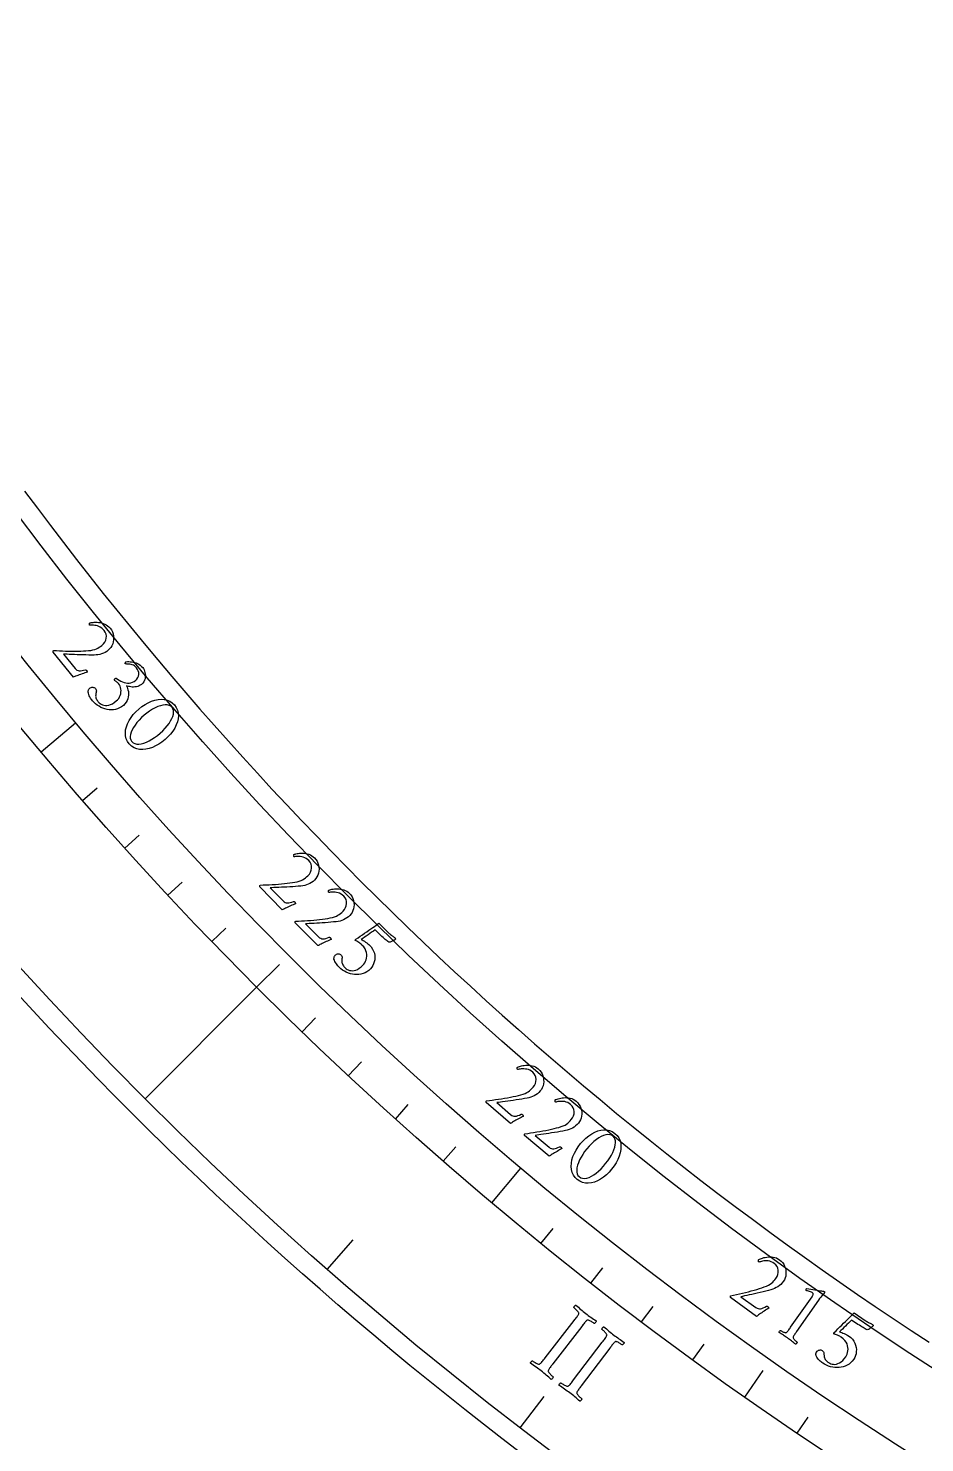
# Model space of a CAD drawing. Header units: millimetres. Extents: x -60 to 60, y -60 to 77.
# Drawn here: x -44.04 to -30.01, y -47.59 to -25.46 of the extents above; entities that cross this region are included whole.
import ezdxf

# ---------------------------------------------------------------- set-up
doc = ezdxf.new("R2010")
doc.units = ezdxf.units.MM
for name, color, linetype in [('CUT_INNER', 6, 'Continuous'), ('CUT_OUTER', 1, 'Continuous'), ('ENGRAVE', 7, 'Continuous'), ('ENGRAVE_FINE', 8, 'Continuous'), ('TEXT', 5, 'Continuous')]:
    doc.layers.add(name, color=color, linetype=linetype)

msp = doc.modelspace()

# ---------------------------------------------------------------- linework, layer by layer
at = {"layer": 'CUT_INNER'}
msp.add_lwpolyline([(-44.0961, -32.7039), (-43.8946, -32.9738), (-43.6914, -33.2426), (-43.4867, -33.51), (-43.2802, -33.7762), (-43.0722, -34.0411), (-42.8625, -34.3048), (-42.6512, -34.5671), (-42.4383, -34.8282), (-42.2238, -35.0879), (-42.0077, -35.3464), (-41.79, -35.6034), (-41.5708, -35.8592), (-41.35, -36.1136), (-41.1276, -36.3666), (-40.9037, -36.6183), (-40.6782, -36.8686), (-40.4512, -37.1175), (-40.2227, -37.365), (-39.9927, -37.6111), (-39.7612, -37.8558), (-39.5281, -38.099), (-39.2936, -38.3409), (-39.0576, -38.5812), (-38.8202, -38.8202), (-38.5812, -39.0576), (-38.3409, -39.2936), (-38.099, -39.5281), (-37.8558, -39.7612), (-37.6111, -39.9927), (-37.365, -40.2227), (-37.1175, -40.4512), (-36.8686, -40.6782), (-36.6183, -40.9037), (-36.3666, -41.1276), (-36.1136, -41.35), (-35.8592, -41.5708), (-35.6034, -41.79), (-35.3464, -42.0077), (-35.0879, -42.2238), (-34.8282, -42.4383), (-34.5671, -42.6512), (-34.3048, -42.8625), (-34.0411, -43.0722), (-33.7762, -43.2802), (-33.51, -43.4867), (-33.2426, -43.6914), (-32.9738, -43.8946), (-32.7039, -44.0961), (-32.4327, -44.2959), (-32.1603, -44.4941), (-31.8867, -44.6906), (-31.6119, -44.8854), (-31.3359, -45.0785), (-31.0587, -45.27), (-30.7803, -45.4597), (-30.5008, -45.6477), (-30.2201, -45.834), (-29.9383, -46.0185)], dxfattribs=at)
at = {"layer": 'CUT_OUTER'}
msp.add_lwpolyline([(-36.3307, -47.7502), (-36.623, -47.5264), (-36.9139, -47.3008), (-37.2034, -47.0734), (-37.4916, -46.8442), (-37.7783, -46.6133), (-38.0636, -46.3806), (-38.3475, -46.1462), (-38.6299, -45.91), (-38.9109, -45.6721), (-39.1904, -45.4325), (-39.4684, -45.1912), (-39.7449, -44.9482), (-40.02, -44.7035), (-40.2935, -44.4571), (-40.5656, -44.209), (-40.8361, -43.9593), (-41.105, -43.7079), (-41.3724, -43.4548), (-41.6383, -43.2002), (-41.9026, -42.9438), (-42.1653, -42.6859), (-42.4264, -42.4264), (-42.6859, -42.1653), (-42.9438, -41.9026), (-43.2002, -41.6383), (-43.4548, -41.3724), (-43.7079, -41.105), (-43.9593, -40.8361), (-44.209, -40.5656)], dxfattribs=at)
at = {"layer": 'ENGRAVE'}
for points in [[(-43.8374, -36.7839), (-43.2959, -36.3295)], [(-40.4646, -40.4646), (-40.1076, -40.1076)], [(-40.4646, -40.4646), (-42.21, -42.21)], [(-36.7839, -43.8374), (-36.3295, -43.2959)], [(-32.8233, -46.8765), (-32.5337, -46.4629)]]:
    msp.add_lwpolyline(points, dxfattribs=at)
for radius in [59.694, 57.2256, 57.2256, 56.5187, 55.206]:
    msp.add_circle((0, 0), radius, dxfattribs=at)
at = {"layer": 'ENGRAVE_FINE'}
for points in [[(-43.1887, -37.5434), (-42.9601, -37.3446)], [(-42.5269, -38.2914), (-42.3018, -38.0887)], [(-41.8522, -39.0278), (-41.6306, -38.8212)], [(-41.1647, -39.7522), (-40.9467, -39.5418)], [(-39.7522, -41.1647), (-39.5418, -40.9467)], [(-39.0278, -41.8522), (-38.8212, -41.6306)], [(-38.2914, -42.5269), (-38.0887, -42.3018)], [(-37.5434, -43.1887), (-37.3446, -42.9601)], [(-36.0132, -44.4726), (-35.8226, -44.2372)], [(-39.359, -44.8803), (-38.9521, -44.4164)], [(-35.2316, -45.0944), (-35.0451, -44.8557)], [(-34.4392, -45.7024), (-34.2569, -45.4605)], [(-33.6364, -46.2965), (-33.4583, -46.0514)], [(-36.3394, -47.3584), (-35.9637, -46.8689)], [(-32.0001, -47.4422), (-31.8307, -47.191)]]:
    msp.add_lwpolyline(points, dxfattribs=at)
at = {"layer": 'TEXT'}
for points in [[(-43.1135, -35.536), (-43.1324, -35.5419), (-43.1524, -35.5484), (-43.1734, -35.5556), (-43.1955, -35.5633), (-43.2177, -35.5712), (-43.239, -35.5789), (-43.2595, -35.5863), (-43.279, -35.5935), (-43.2966, -35.6), (-43.311, -35.6054), (-43.3223, -35.6096), (-43.3304, -35.6126), (-43.648, -35.2227), (-43.6481, -35.2198), (-43.6479, -35.2166), (-43.6474, -35.2131), (-43.6466, -35.2091), (-43.6455, -35.2053), (-43.6443, -35.2022), (-43.6428, -35.1998), (-43.6412, -35.1981), (-43.5951, -35.2003), (-43.5483, -35.2024), (-43.5006, -35.2042), (-43.4522, -35.2058), (-43.4037, -35.207), (-43.3558, -35.2077), (-43.3085, -35.208), (-43.2618, -35.2077), (-43.2167, -35.2068), (-43.174, -35.2053), (-43.1338, -35.2031), (-43.096, -35.2002), (-43.0588, -35.1959), (-43.0257, -35.1897), (-42.9967, -35.1818), (-42.9718, -35.172), (-42.9492, -35.1606), (-42.9271, -35.1476), (-42.9057, -35.1331), (-42.8848, -35.117), (-42.8591, -35.0923), (-42.8392, -35.0652), (-42.8251, -35.0356), (-42.8169, -35.0035), (-42.8149, -34.9711), (-42.8198, -34.9403), (-42.8314, -34.9112), (-42.8497, -34.8837), (-42.8684, -34.8632), (-42.8884, -34.8461), (-42.9096, -34.8324), (-42.9321, -34.8222), (-42.9549, -34.8145), (-42.9768, -34.8088), (-42.9979, -34.805), (-43.0181, -34.8031), (-43.0365, -34.8024), (-43.0521, -34.8022), (-43.0649, -34.8026), (-43.0748, -34.8036), (-43.0771, -34.7997), (-43.0786, -34.7951), (-43.0792, -34.7896), (-43.0789, -34.7832), (-43.078, -34.7772), (-43.0769, -34.7724), (-43.0755, -34.769), (-43.0739, -34.767), (-43.0658, -34.7645), (-43.0548, -34.7621), (-43.0407, -34.7598), (-43.0236, -34.7575), (-43.0042, -34.7558), (-42.9834, -34.7554), (-42.961, -34.7562), (-42.9372, -34.7583), (-42.9127, -34.762), (-42.8883, -34.7675), (-42.8641, -34.7749), (-42.84, -34.7842), (-42.8167, -34.7959), (-42.7949, -34.8105), (-42.7747, -34.8282), (-42.7559, -34.8488), (-42.7363, -34.8762), (-42.7211, -34.9052), (-42.7102, -34.9357), (-42.7037, -34.9677), (-42.7012, -35.0002), (-42.7024, -35.032), (-42.7074, -35.0632), (-42.7162, -35.0937), (-42.7286, -35.1225), (-42.7443, -35.1487), (-42.7633, -35.1724), (-42.7856, -35.1935), (-42.8102, -35.2118), (-42.8357, -35.2275), (-42.8623, -35.2405), (-42.89, -35.2507), (-42.9185, -35.2585), (-42.9475, -35.2641), (-42.9771, -35.2675), (-43.0073, -35.2688), (-43.0481, -35.2689), (-43.0906, -35.2685), (-43.1347, -35.2677), (-43.1805, -35.2664), (-43.2265, -35.2648), (-43.271, -35.2632), (-43.3143, -35.2614), (-43.3561, -35.2596), (-43.3952, -35.2578), (-43.4301, -35.2562), (-43.461, -35.2548), (-43.4877, -35.2537), (-43.3057, -35.477), (-43.2913, -35.4918), (-43.2756, -35.503), (-43.2584, -35.5104), (-43.2398, -35.5142), (-43.2192, -35.5148), (-43.1962, -35.5127), (-43.1707, -35.508), (-43.1427, -35.5006), (-43.1383, -35.4997), (-43.134, -35.5006), (-43.1297, -35.5032), (-43.1254, -35.5075), (-43.1239, -35.5096), (-43.1223, -35.5126), (-43.1204, -35.5163), (-43.1183, -35.5208), (-43.1164, -35.5255), (-43.1149, -35.5296), (-43.114, -35.5331), (-43.1135, -35.536)], [(-42.2457, -35.4656), (-42.2347, -35.4808), (-42.2251, -35.4984), (-42.217, -35.5185), (-42.2103, -35.541), (-42.2059, -35.5649), (-42.2043, -35.5893), (-42.2056, -35.614), (-42.2098, -35.6392), (-42.2176, -35.6638), (-42.2296, -35.6869), (-42.2459, -35.7084), (-42.2664, -35.7283), (-42.2845, -35.7417), (-42.3037, -35.7524), (-42.3241, -35.7603), (-42.3456, -35.7654), (-42.3675, -35.7682), (-42.3891, -35.7694), (-42.4105, -35.7689), (-42.4316, -35.7667), (-42.4517, -35.7635), (-42.4702, -35.76), (-42.487, -35.7561), (-42.5021, -35.752), (-42.4919, -35.7708), (-42.4833, -35.792), (-42.4764, -35.8156), (-42.4711, -35.8415), (-42.4683, -35.8688), (-42.4685, -35.8965), (-42.472, -35.9246), (-42.4786, -35.9531), (-42.4892, -35.9811), (-42.5045, -36.0077), (-42.5245, -36.0328), (-42.5492, -36.0565), (-42.5781, -36.0783), (-42.6082, -36.096), (-42.6395, -36.1095), (-42.672, -36.1188), (-42.7052, -36.1243), (-42.7384, -36.1263), (-42.7716, -36.1249), (-42.8047, -36.1201), (-42.8374, -36.1121), (-42.8692, -36.1013), (-42.9001, -36.0877), (-42.9301, -36.0712), (-42.9587, -36.0522), (-42.9854, -36.0312), (-43.0102, -36.008), (-43.0331, -35.9828), (-43.0424, -35.971), (-43.052, -35.9571), (-43.0619, -35.9412), (-43.0722, -35.9233), (-43.0818, -35.9045), (-43.0899, -35.8856), (-43.0964, -35.8667), (-43.1013, -35.8479), (-43.1012, -35.8434), (-43.1004, -35.8374), (-43.0989, -35.8299), (-43.0968, -35.8209), (-43.0938, -35.8117), (-43.0897, -35.8034), (-43.0845, -35.7962), (-43.0782, -35.79), (-43.0661, -35.7814), (-43.0536, -35.7756), (-43.0408, -35.7725), (-43.0276, -35.7721), (-43.015, -35.7741), (-43.0038, -35.7781), (-42.9941, -35.7842), (-42.9858, -35.7923), (-42.9779, -35.804), (-42.9732, -35.8164), (-42.9717, -35.8293), (-42.9734, -35.8429), (-42.9765, -35.8567), (-42.979, -35.8701), (-42.981, -35.8831), (-42.9823, -35.8958), (-42.9827, -35.9103), (-42.9812, -35.9246), (-42.9778, -35.9387), (-42.9726, -35.9525), (-42.966, -35.9659), (-42.9588, -35.9785), (-42.9508, -35.9904), (-42.9421, -36.0016), (-42.9286, -36.0156), (-42.913, -36.0279), (-42.8953, -36.0386), (-42.8755, -36.0476), (-42.8537, -36.054), (-42.8303, -36.0569), (-42.8053, -36.0564), (-42.7785, -36.0524), (-42.7504, -36.044), (-42.7213, -36.0303), (-42.6912, -36.0115), (-42.66, -35.9874), (-42.6391, -35.9676), (-42.6217, -35.9463), (-42.6078, -35.9237), (-42.5974, -35.8997), (-42.5902, -35.875), (-42.586, -35.8503), (-42.5848, -35.8256), (-42.5867, -35.8009), (-42.5915, -35.7771), (-42.5992, -35.7549), (-42.61, -35.7343), (-42.6236, -35.7154), (-42.6316, -35.7066), (-42.6403, -35.6984), (-42.6498, -35.6906), (-42.6601, -35.6834), (-42.6701, -35.6768), (-42.6788, -35.6709), (-42.6861, -35.6657), (-42.6922, -35.6612), (-42.6899, -35.6542), (-42.6865, -35.6478), (-42.6819, -35.6418), (-42.6763, -35.6363), (-42.6724, -35.6334), (-42.669, -35.6312), (-42.6658, -35.6298), (-42.663, -35.6291), (-42.6391, -35.6461), (-42.6143, -35.6614), (-42.5887, -35.6751), (-42.5623, -35.6871), (-42.5356, -35.6967), (-42.509, -35.7032), (-42.4825, -35.7064), (-42.4561, -35.7066), (-42.4301, -35.7028), (-42.4047, -35.6943), (-42.38, -35.6812), (-42.3559, -35.6635), (-42.3363, -35.6438), (-42.3218, -35.6219), (-42.3123, -35.5977), (-42.3078, -35.5712), (-42.3085, -35.5442), (-42.3146, -35.5182), (-42.3262, -35.4931), (-42.3433, -35.469), (-42.3584, -35.453), (-42.3747, -35.4399), (-42.392, -35.4296), (-42.4105, -35.4221), (-42.4291, -35.4168), (-42.4467, -35.4129), (-42.4633, -35.4104), (-42.4789, -35.4094), (-42.4928, -35.4091), (-42.504, -35.4086), (-42.5126, -35.4079), (-42.5185, -35.4071), (-42.5199, -35.4044), (-42.5203, -35.4009), (-42.5196, -35.3966), (-42.518, -35.3914), (-42.5157, -35.3861), (-42.5129, -35.3814), (-42.5096, -35.3772), (-42.5059, -35.3736), (-42.4853, -35.3719), (-42.464, -35.3715), (-42.442, -35.3725), (-42.4191, -35.3748), (-42.3959, -35.3788), (-42.3728, -35.3846), (-42.3499, -35.3924), (-42.327, -35.4019), (-42.3049, -35.4138), (-42.2839, -35.4284), (-42.2642, -35.4456), (-42.2457, -35.4656)], [(-41.7507, -36.0492), (-41.722, -36.0886), (-41.7018, -36.1301), (-41.6902, -36.1738), (-41.6872, -36.2199), (-41.6917, -36.2672), (-41.703, -36.3148), (-41.721, -36.3627), (-41.7457, -36.4109), (-41.7761, -36.4584), (-41.8114, -36.5041), (-41.8515, -36.5481), (-41.8965, -36.5904), (-41.9445, -36.6292), (-41.9936, -36.6629), (-42.0439, -36.6915), (-42.0954, -36.7149), (-42.1469, -36.7325), (-42.1972, -36.7434), (-42.2464, -36.7478), (-42.2945, -36.7456), (-42.3402, -36.7359), (-42.3822, -36.7181), (-42.4207, -36.6921), (-42.4556, -36.6579), (-42.4836, -36.6194), (-42.5032, -36.5781), (-42.5145, -36.5341), (-42.5174, -36.4874), (-42.5129, -36.4392), (-42.5016, -36.3909), (-42.4837, -36.3424), (-42.4591, -36.2938), (-42.4286, -36.246), (-42.3932, -36.2002), (-42.3527, -36.1564), (-42.3074, -36.1146), (-42.2589, -36.0763), (-42.2095, -36.0431), (-42.1589, -36.0151), (-42.1073, -35.9921), (-42.0557, -35.975), (-42.0055, -35.9644), (-41.9565, -35.9605), (-41.9088, -35.9632), (-41.8636, -35.973), (-41.8222, -35.9906), (-41.7846, -36.016), (-41.7507, -36.0492)], [(-41.7863, -36.0896), (-41.8078, -36.07), (-41.8333, -36.0564), (-41.8626, -36.049), (-41.8958, -36.0476), (-41.9319, -36.0518), (-41.97, -36.0609), (-42.0101, -36.075), (-42.0522, -36.0939), (-42.0953, -36.1173), (-42.1384, -36.1447), (-42.1816, -36.1759), (-42.2248, -36.211), (-42.2657, -36.248), (-42.3029, -36.2858), (-42.3364, -36.3242), (-42.3662, -36.3635), (-42.3917, -36.4024), (-42.4121, -36.4398), (-42.4276, -36.4758), (-42.4381, -36.5104), (-42.443, -36.5425), (-42.4414, -36.5712), (-42.4335, -36.5966), (-42.4192, -36.6186), (-42.396, -36.6399), (-42.3691, -36.6544), (-42.3386, -36.662), (-42.3045, -36.6628), (-42.2677, -36.6576), (-42.229, -36.6471), (-42.1884, -36.6315), (-42.1459, -36.6106), (-42.1027, -36.5855), (-42.0597, -36.557), (-42.0169, -36.5251), (-41.9743, -36.4899), (-41.9333, -36.4523), (-41.8963, -36.4145), (-41.8634, -36.3765), (-41.8345, -36.3381), (-41.81, -36.3004), (-41.7905, -36.264), (-41.7759, -36.229), (-41.7663, -36.1954), (-41.7621, -36.1641), (-41.764, -36.136), (-41.7721, -36.1112), (-41.7863, -36.0896)], [(-39.8522, -39.1584), (-39.8706, -39.1659), (-39.8899, -39.1741), (-39.9103, -39.1831), (-39.9316, -39.1927), (-39.953, -39.2025), (-39.9736, -39.2121), (-39.9933, -39.2212), (-40.0122, -39.2301), (-40.0291, -39.2381), (-40.043, -39.2447), (-40.0538, -39.2499), (-40.0617, -39.2536), (-40.412, -38.8928), (-40.4124, -38.89), (-40.4124, -38.8868), (-40.4123, -38.8832), (-40.4118, -38.8792), (-40.4111, -38.8753), (-40.4101, -38.8721), (-40.4089, -38.8696), (-40.4074, -38.8677), (-40.3613, -38.866), (-40.3145, -38.8639), (-40.2669, -38.8615), (-40.2185, -38.8589), (-40.17, -38.8559), (-40.1222, -38.8525), (-40.0751, -38.8486), (-40.0286, -38.8442), (-39.9838, -38.8394), (-39.9414, -38.8342), (-39.9015, -38.8285), (-39.8641, -38.8223), (-39.8274, -38.8148), (-39.795, -38.8057), (-39.7668, -38.7953), (-39.7428, -38.7834), (-39.7213, -38.7701), (-39.7005, -38.7552), (-39.6804, -38.7389), (-39.6609, -38.721), (-39.6375, -38.6942), (-39.62, -38.6654), (-39.6086, -38.6347), (-39.6032, -38.6021), (-39.6041, -38.5696), (-39.6116, -38.5394), (-39.6257, -38.5113), (-39.6464, -38.4855), (-39.6668, -38.4668), (-39.6881, -38.4515), (-39.7105, -38.4397), (-39.7338, -38.4314), (-39.7571, -38.4258), (-39.7795, -38.422), (-39.8008, -38.42), (-39.8211, -38.4199), (-39.8395, -38.4208), (-39.8551, -38.422), (-39.8677, -38.4235), (-39.8776, -38.4254), (-39.8802, -38.4217), (-39.8821, -38.4172), (-39.8831, -38.4118), (-39.8834, -38.4055), (-39.883, -38.3993), (-39.8823, -38.3945), (-39.8813, -38.391), (-39.8799, -38.3888), (-39.872, -38.3857), (-39.8612, -38.3823), (-39.8474, -38.3787), (-39.8305, -38.3749), (-39.8114, -38.3716), (-39.7907, -38.3694), (-39.7683, -38.3683), (-39.7444, -38.3683), (-39.7197, -38.3698), (-39.6949, -38.3732), (-39.6701, -38.3784), (-39.6453, -38.3856), (-39.6211, -38.3952), (-39.5982, -38.4079), (-39.5764, -38.4237), (-39.5559, -38.4426), (-39.5341, -38.4682), (-39.5164, -38.4957), (-39.5029, -38.5252), (-39.4935, -38.5565), (-39.4882, -38.5887), (-39.4867, -38.6205), (-39.489, -38.652), (-39.4951, -38.6831), (-39.5049, -38.7129), (-39.5182, -38.7404), (-39.5351, -38.7656), (-39.5555, -38.7885), (-39.5783, -38.809), (-39.6024, -38.8268), (-39.6278, -38.8421), (-39.6545, -38.8547), (-39.6822, -38.8649), (-39.7106, -38.873), (-39.7398, -38.879), (-39.7698, -38.8829), (-39.8104, -38.8866), (-39.8527, -38.8899), (-39.8968, -38.8929), (-39.9425, -38.8956), (-39.9884, -38.8981), (-40.033, -38.9003), (-40.0762, -38.9023), (-40.118, -38.9041), (-40.1571, -38.9057), (-40.1921, -38.9072), (-40.2229, -38.9085), (-40.2497, -38.9097), (-40.0489, -39.1164), (-40.0333, -39.1299), (-40.0166, -39.1396), (-39.9988, -39.1455), (-39.98, -39.1476), (-39.9595, -39.1464), (-39.9367, -39.1424), (-39.9117, -39.1354), (-39.8844, -39.1256), (-39.8802, -39.1244), (-39.8758, -39.1249), (-39.8713, -39.1271), (-39.8667, -39.131), (-39.865, -39.133), (-39.863, -39.1358), (-39.8608, -39.1393), (-39.8584, -39.1437), (-39.8561, -39.1482), (-39.8543, -39.1521), (-39.853, -39.1555), (-39.8522, -39.1584)], [(-39.2956, -39.7169), (-39.3139, -39.7247), (-39.3331, -39.7332), (-39.3533, -39.7424), (-39.3745, -39.7524), (-39.3958, -39.7625), (-39.4162, -39.7723), (-39.4358, -39.7818), (-39.4545, -39.7909), (-39.4713, -39.7991), (-39.4851, -39.8059), (-39.4959, -39.8112), (-39.5037, -39.8151), (-39.8591, -39.4593), (-39.8595, -39.4565), (-39.8596, -39.4532), (-39.8595, -39.4496), (-39.8591, -39.4456), (-39.8584, -39.4418), (-39.8575, -39.4386), (-39.8563, -39.436), (-39.8548, -39.4341), (-39.8088, -39.4317), (-39.762, -39.429), (-39.7144, -39.426), (-39.666, -39.4226), (-39.6176, -39.419), (-39.5699, -39.4148), (-39.5228, -39.4103), (-39.4764, -39.4053), (-39.4316, -39.3999), (-39.3893, -39.394), (-39.3495, -39.3878), (-39.3122, -39.3811), (-39.2756, -39.373), (-39.2433, -39.3635), (-39.2153, -39.3527), (-39.1915, -39.3404), (-39.1702, -39.3268), (-39.1496, -39.3117), (-39.1297, -39.295), (-39.1105, -39.2769), (-39.0874, -39.2497), (-39.0704, -39.2207), (-39.0594, -39.1899), (-39.0545, -39.1572), (-39.0558, -39.1247), (-39.0637, -39.0946), (-39.0782, -39.0667), (-39.0993, -39.0412), (-39.1199, -39.0227), (-39.1415, -39.0078), (-39.164, -38.9963), (-39.1875, -38.9884), (-39.2109, -38.9831), (-39.2333, -38.9796), (-39.2546, -38.9779), (-39.2749, -38.9781), (-39.2933, -38.9792), (-39.3088, -38.9807), (-39.3215, -38.9824), (-39.3313, -38.9843), (-39.334, -38.9807), (-39.3359, -38.9762), (-39.337, -38.9708), (-39.3374, -38.9645), (-39.3371, -38.9584), (-39.3365, -38.9536), (-39.3355, -38.95), (-39.3341, -38.9478), (-39.3263, -38.9446), (-39.3155, -38.9411), (-39.3018, -38.9373), (-39.285, -38.9333), (-39.2659, -38.9296), (-39.2452, -38.9271), (-39.2229, -38.9257), (-39.1989, -38.9254), (-39.1742, -38.9265), (-39.1494, -38.9296), (-39.1245, -38.9345), (-39.0996, -38.9412), (-39.0753, -38.9505), (-39.0522, -38.9629), (-39.0302, -38.9784), (-39.0095, -38.997), (-38.9872, -39.0223), (-38.9691, -39.0496), (-38.9552, -39.0788), (-38.9454, -39.1101), (-38.9397, -39.1421), (-38.9377, -39.1739), (-38.9395, -39.2054), (-38.9452, -39.2366), (-38.9546, -39.2666), (-38.9675, -39.2943), (-38.984, -39.3197), (-39.0041, -39.3429), (-39.0267, -39.3637), (-39.0505, -39.3819), (-39.0757, -39.3975), (-39.1022, -39.4104), (-39.1297, -39.4211), (-39.158, -39.4296), (-39.1871, -39.436), (-39.2171, -39.4403), (-39.2576, -39.4446), (-39.2999, -39.4485), (-39.3439, -39.4521), (-39.3896, -39.4555), (-39.4355, -39.4586), (-39.48, -39.4614), (-39.5232, -39.464), (-39.565, -39.4664), (-39.604, -39.4686), (-39.639, -39.4706), (-39.6698, -39.4723), (-39.6965, -39.4739), (-39.4928, -39.6777), (-39.4771, -39.691), (-39.4602, -39.7004), (-39.4424, -39.7061), (-39.4235, -39.708), (-39.403, -39.7065), (-39.3803, -39.7021), (-39.3554, -39.6948), (-39.3283, -39.6846), (-39.324, -39.6833), (-39.3196, -39.6838), (-39.3151, -39.6859), (-39.3104, -39.6898), (-39.3087, -39.6917), (-39.3067, -39.6945), (-39.3045, -39.698), (-39.302, -39.7023), (-39.2996, -39.7067), (-39.2977, -39.7107), (-39.2964, -39.7141), (-39.2956, -39.7169)], [(-38.6976, -39.8057), (-38.6698, -39.836), (-38.6477, -39.8676), (-38.6311, -39.9004), (-38.6203, -39.9343), (-38.6143, -39.9686), (-38.6124, -40.0024), (-38.6148, -40.0355), (-38.6213, -40.0681), (-38.6315, -40.0992), (-38.645, -40.1278), (-38.6617, -40.154), (-38.6816, -40.1776), (-38.7081, -40.2023), (-38.7362, -40.2229), (-38.766, -40.2395), (-38.7975, -40.252), (-38.8299, -40.2608), (-38.8627, -40.2662), (-38.8959, -40.2682), (-38.9293, -40.2667), (-38.9627, -40.2621), (-38.9954, -40.2546), (-39.0275, -40.2441), (-39.059, -40.2308), (-39.0894, -40.2148), (-39.1181, -40.1966), (-39.1451, -40.1761), (-39.1705, -40.1533), (-39.1809, -40.1424), (-39.1918, -40.1296), (-39.2033, -40.1148), (-39.2154, -40.0981), (-39.2269, -40.0803), (-39.2368, -40.0623), (-39.2452, -40.0442), (-39.252, -40.026), (-39.2523, -40.0215), (-39.2521, -40.0155), (-39.2514, -40.0079), (-39.2502, -39.9987), (-39.2481, -39.9891), (-39.2449, -39.9805), (-39.2404, -39.9728), (-39.2348, -39.966), (-39.2236, -39.9563), (-39.2118, -39.9492), (-39.1994, -39.9448), (-39.1863, -39.9431), (-39.1736, -39.9438), (-39.162, -39.9467), (-39.1517, -39.9517), (-39.1426, -39.959), (-39.1336, -39.9698), (-39.1277, -39.9816), (-39.1249, -39.9944), (-39.1253, -40.0081), (-39.1269, -40.0221), (-39.1281, -40.0356), (-39.1287, -40.0488), (-39.1288, -40.0616), (-39.1277, -40.0761), (-39.1247, -40.0901), (-39.1199, -40.1038), (-39.1133, -40.117), (-39.1054, -40.1297), (-39.0969, -40.1415), (-39.0878, -40.1525), (-39.078, -40.1628), (-39.0632, -40.1753), (-39.0464, -40.186), (-39.0277, -40.1948), (-39.0071, -40.2018), (-38.9848, -40.206), (-38.9612, -40.2065), (-38.9363, -40.2034), (-38.9101, -40.1967), (-38.883, -40.1855), (-38.8555, -40.169), (-38.8274, -40.1472), (-38.7988, -40.12), (-38.7837, -40.1024), (-38.7704, -40.0824), (-38.7588, -40.0601), (-38.7489, -40.0355), (-38.7417, -40.0091), (-38.7383, -39.9818), (-38.7386, -39.9534), (-38.7427, -39.924), (-38.7516, -39.8941), (-38.7665, -39.8644), (-38.7876, -39.8348), (-38.8146, -39.8054), (-38.8241, -39.7968), (-38.8356, -39.7873), (-38.8491, -39.777), (-38.8647, -39.7659), (-38.8804, -39.7554), (-38.8942, -39.7471), (-38.9064, -39.7408), (-38.9167, -39.7367), (-38.9179, -39.7349), (-38.9185, -39.7326), (-38.9185, -39.7297), (-38.9178, -39.7263), (-38.9166, -39.7228), (-38.915, -39.7195), (-38.913, -39.7165), (-38.9106, -39.7137), (-38.8763, -39.6903), (-38.842, -39.6669), (-38.8078, -39.6434), (-38.7735, -39.62), (-38.7398, -39.5969), (-38.7073, -39.5747), (-38.676, -39.5532), (-38.6459, -39.5325), (-38.6177, -39.5131), (-38.5924, -39.4955), (-38.57, -39.4795), (-38.5505, -39.4653), (-38.3994, -39.6123), (-38.3887, -39.6224), (-38.3776, -39.6324), (-38.3661, -39.6422), (-38.3543, -39.6519), (-38.3426, -39.6611), (-38.3318, -39.6692), (-38.3219, -39.6765), (-38.3128, -39.6827), (-38.3052, -39.6878), (-38.2998, -39.6914), (-38.2966, -39.6936), (-38.2955, -39.6943), (-38.2944, -39.6983), (-38.2934, -39.7019), (-38.2925, -39.7052), (-38.2917, -39.7082), (-38.2912, -39.711), (-38.2915, -39.7136), (-38.2924, -39.716), (-38.2941, -39.7182), (-38.2965, -39.7202), (-38.3006, -39.723), (-38.3063, -39.7267), (-38.3138, -39.7312), (-38.3224, -39.736), (-38.3317, -39.7408), (-38.3418, -39.7456), (-38.3526, -39.7503), (-38.3636, -39.7546), (-38.3745, -39.758), (-38.3852, -39.7605), (-38.3957, -39.7622), (-38.4078, -39.7526), (-38.4209, -39.7419), (-38.4351, -39.7302), (-38.4504, -39.7175), (-38.4667, -39.7036), (-38.484, -39.688), (-38.5025, -39.6709), (-38.5219, -39.6523), (-38.6081, -39.5684), (-38.6356, -39.5872), (-38.6633, -39.6063), (-38.6911, -39.6257), (-38.7191, -39.6453), (-38.7468, -39.6647), (-38.774, -39.6834), (-38.8008, -39.7015), (-38.827, -39.7189), (-38.8116, -39.7259), (-38.795, -39.7349), (-38.777, -39.7458), (-38.7577, -39.7586), (-38.7389, -39.7719), (-38.7227, -39.7842), (-38.7089, -39.7954), (-38.6976, -39.8057)], [(-36.2877, -42.4827), (-36.3053, -42.4918), (-36.3239, -42.5017), (-36.3434, -42.5124), (-36.3638, -42.5238), (-36.3843, -42.5355), (-36.4039, -42.5468), (-36.4228, -42.5576), (-36.4408, -42.5681), (-36.4569, -42.5775), (-36.4702, -42.5853), (-36.4806, -42.5914), (-36.488, -42.5959), (-36.8685, -42.267), (-36.8691, -42.2642), (-36.8695, -42.261), (-36.8696, -42.2574), (-36.8695, -42.2534), (-36.8691, -42.2494), (-36.8684, -42.2462), (-36.8674, -42.2436), (-36.8661, -42.2416), (-36.8203, -42.2358), (-36.7739, -42.2296), (-36.7266, -42.2232), (-36.6786, -42.2163), (-36.6306, -42.2091), (-36.5833, -42.2015), (-36.5367, -42.1935), (-36.4908, -42.1851), (-36.4465, -42.1765), (-36.4048, -42.1675), (-36.3655, -42.1584), (-36.3288, -42.149), (-36.2929, -42.1382), (-36.2614, -42.1264), (-36.2342, -42.1136), (-36.2114, -42.0996), (-36.1911, -42.0845), (-36.1717, -42.0679), (-36.1531, -42.0498), (-36.1353, -42.0303), (-36.1142, -42.0016), (-36.0994, -41.9714), (-36.0906, -41.9398), (-36.0881, -41.9068), (-36.0918, -41.8746), (-36.1019, -41.8451), (-36.1184, -41.8184), (-36.1413, -41.7945), (-36.1632, -41.7776), (-36.1858, -41.7642), (-36.2091, -41.7544), (-36.2331, -41.7482), (-36.2568, -41.7447), (-36.2794, -41.7428), (-36.3008, -41.7427), (-36.3211, -41.7443), (-36.3393, -41.7469), (-36.3547, -41.7494), (-36.3672, -41.752), (-36.3768, -41.7547), (-36.3798, -41.7513), (-36.382, -41.747), (-36.3836, -41.7417), (-36.3844, -41.7354), (-36.3845, -41.7292), (-36.3843, -41.7244), (-36.3835, -41.7208), (-36.3823, -41.7185), (-36.3748, -41.7147), (-36.3643, -41.7104), (-36.3508, -41.7056), (-36.3344, -41.7004), (-36.3156, -41.6954), (-36.2951, -41.6913), (-36.273, -41.6883), (-36.2491, -41.6862), (-36.2244, -41.6856), (-36.1994, -41.6868), (-36.1743, -41.6899), (-36.1489, -41.6948), (-36.124, -41.7023), (-36.1, -41.7129), (-36.077, -41.7268), (-36.0549, -41.7438), (-36.0309, -41.7675), (-36.0109, -41.7933), (-35.9949, -41.8215), (-35.9828, -41.8519), (-35.9747, -41.8835), (-35.9704, -41.915), (-35.97, -41.9466), (-35.9733, -41.9781), (-35.9805, -42.0087), (-35.9914, -42.0372), (-36.006, -42.0638), (-36.0243, -42.0884), (-36.0453, -42.1108), (-36.0678, -42.1307), (-36.0917, -42.1481), (-36.1172, -42.1629), (-36.1439, -42.1755), (-36.1715, -42.1861), (-36.2001, -42.1946), (-36.2296, -42.2011), (-36.2697, -42.2083), (-36.3116, -42.2153), (-36.3552, -42.2222), (-36.4005, -42.2289), (-36.4461, -42.2353), (-36.4903, -42.2414), (-36.5331, -42.2472), (-36.5747, -42.2526), (-36.6135, -42.2576), (-36.6482, -42.2621), (-36.6788, -42.2661), (-36.7053, -42.2696), (-36.4873, -42.458), (-36.4706, -42.4701), (-36.4531, -42.4783), (-36.4349, -42.4827), (-36.4159, -42.4831), (-36.3956, -42.4802), (-36.3732, -42.4741), (-36.3489, -42.465), (-36.3226, -42.4529), (-36.3185, -42.4513), (-36.3141, -42.4514), (-36.3094, -42.4532), (-36.3045, -42.4567), (-36.3026, -42.4586), (-36.3004, -42.4611), (-36.2979, -42.4645), (-36.2951, -42.4686), (-36.2924, -42.4729), (-36.2903, -42.4766), (-36.2887, -42.4799), (-36.2877, -42.4827)], [(-35.6845, -42.9906), (-35.702, -43), (-35.7205, -43.0101), (-35.7398, -43.0211), (-35.76, -43.0328), (-35.7803, -43.0448), (-35.7998, -43.0563), (-35.8185, -43.0674), (-35.8364, -43.0782), (-35.8524, -43.0878), (-35.8655, -43.0958), (-35.8758, -43.102), (-35.8832, -43.1066), (-36.2683, -42.7831), (-36.2689, -42.7803), (-36.2694, -42.7771), (-36.2695, -42.7735), (-36.2695, -42.7695), (-36.2691, -42.7656), (-36.2685, -42.7623), (-36.2675, -42.7597), (-36.2663, -42.7576), (-36.2206, -42.7512), (-36.1742, -42.7444), (-36.1271, -42.7373), (-36.0792, -42.7298), (-36.0313, -42.7219), (-35.9841, -42.7136), (-35.9376, -42.705), (-35.8918, -42.6959), (-35.8477, -42.6866), (-35.806, -42.6771), (-35.7669, -42.6674), (-35.7303, -42.6575), (-35.6946, -42.6463), (-35.6632, -42.634), (-35.6362, -42.6207), (-35.6136, -42.6065), (-35.5936, -42.5911), (-35.5744, -42.5742), (-35.556, -42.5559), (-35.5385, -42.5361), (-35.5179, -42.5071), (-35.5034, -42.4767), (-35.4952, -42.445), (-35.4931, -42.412), (-35.4972, -42.3798), (-35.5078, -42.3504), (-35.5246, -42.324), (-35.5478, -42.3004), (-35.57, -42.2838), (-35.5928, -42.2708), (-35.6162, -42.2613), (-35.6403, -42.2554), (-35.6641, -42.2522), (-35.6867, -42.2507), (-35.7081, -42.2509), (-35.7283, -42.2528), (-35.7465, -42.2556), (-35.7619, -42.2583), (-35.7743, -42.2611), (-35.7839, -42.2639), (-35.7869, -42.2606), (-35.7892, -42.2563), (-35.7908, -42.251), (-35.7917, -42.2447), (-35.792, -42.2386), (-35.7918, -42.2337), (-35.7911, -42.2301), (-35.7899, -42.2278), (-35.7824, -42.2239), (-35.772, -42.2195), (-35.7586, -42.2145), (-35.7422, -42.209), (-35.7235, -42.2037), (-35.7031, -42.1994), (-35.681, -42.1961), (-35.6572, -42.1937), (-35.6324, -42.1927), (-35.6075, -42.1935), (-35.5823, -42.1962), (-35.5569, -42.2008), (-35.5318, -42.2079), (-35.5077, -42.2183), (-35.4845, -42.2318), (-35.4622, -42.2485), (-35.4378, -42.2718), (-35.4175, -42.2974), (-35.401, -42.3253), (-35.3886, -42.3556), (-35.38, -42.387), (-35.3753, -42.4185), (-35.3744, -42.45), (-35.3773, -42.4816), (-35.384, -42.5123), (-35.3945, -42.541), (-35.4088, -42.5678), (-35.4268, -42.5927), (-35.4474, -42.6153), (-35.4696, -42.6355), (-35.4933, -42.6532), (-35.5185, -42.6685), (-35.545, -42.6814), (-35.5725, -42.6924), (-35.601, -42.7013), (-35.6304, -42.7082), (-35.6704, -42.716), (-35.7122, -42.7236), (-35.7557, -42.7311), (-35.8009, -42.7384), (-35.8464, -42.7454), (-35.8905, -42.7522), (-35.9333, -42.7585), (-35.9747, -42.7646), (-36.0134, -42.7701), (-36.0481, -42.7751), (-36.0786, -42.7796), (-36.1051, -42.7835), (-35.8844, -42.9687), (-35.8675, -42.9806), (-35.85, -42.9885), (-35.8317, -42.9926), (-35.8127, -42.9928), (-35.7924, -42.9896), (-35.7702, -42.9832), (-35.746, -42.9738), (-35.7199, -42.9613), (-35.7157, -42.9597), (-35.7113, -42.9597), (-35.7066, -42.9615), (-35.7016, -42.9649), (-35.6998, -42.9667), (-35.6976, -42.9692), (-35.695, -42.9725), (-35.6921, -42.9766), (-35.6894, -42.9808), (-35.6872, -42.9846), (-35.6856, -42.9878), (-35.6845, -42.9906)], [(-34.8565, -42.7515), (-34.8214, -42.7852), (-34.7944, -42.8226), (-34.7753, -42.8637), (-34.7643, -42.9085), (-34.7606, -42.9559), (-34.7634, -43.0047), (-34.7728, -43.055), (-34.7888, -43.1068), (-34.8105, -43.1588), (-34.8373, -43.21), (-34.8692, -43.2603), (-34.9062, -43.3098), (-34.9467, -43.3563), (-34.9892, -43.3981), (-35.0338, -43.4349), (-35.0804, -43.4669), (-35.1281, -43.4932), (-35.1757, -43.5127), (-35.2234, -43.5255), (-35.2711, -43.5317), (-35.3178, -43.5301), (-35.3623, -43.5199), (-35.4048, -43.5009), (-35.4451, -43.4733), (-35.4793, -43.4402), (-35.5057, -43.403), (-35.5245, -43.3616), (-35.5355, -43.3161), (-35.5394, -43.2679), (-35.5367, -43.2184), (-35.5275, -43.1675), (-35.5117, -43.1153), (-35.49, -43.063), (-35.463, -43.0118), (-35.4308, -42.9616), (-35.3934, -42.9125), (-35.3524, -42.8664), (-35.3094, -42.8251), (-35.2645, -42.7887), (-35.2176, -42.7571), (-35.1698, -42.7313), (-35.1222, -42.7122), (-35.0746, -42.6998), (-35.0272, -42.6942), (-34.981, -42.696), (-34.9372, -42.7062), (-34.8957, -42.7247), (-34.8565, -42.7515)], [(-34.8845, -42.7974), (-34.9092, -42.7818), (-34.9366, -42.7729), (-34.9668, -42.7707), (-34.9997, -42.7751), (-35.0345, -42.7855), (-35.0705, -42.8011), (-35.1075, -42.8219), (-35.1457, -42.8479), (-35.184, -42.8784), (-35.2218, -42.9128), (-35.2589, -42.951), (-35.2954, -42.9932), (-35.3292, -43.0367), (-35.3593, -43.0803), (-35.3856, -43.124), (-35.4081, -43.1678), (-35.4264, -43.2106), (-35.4401, -43.251), (-35.4491, -43.2891), (-35.4535, -43.325), (-35.4526, -43.3575), (-35.4461, -43.3855), (-35.4339, -43.4091), (-35.416, -43.4283), (-35.3894, -43.4452), (-35.3605, -43.4548), (-35.3291, -43.4571), (-35.2954, -43.4519), (-35.26, -43.4404), (-35.2237, -43.4234), (-35.1865, -43.4009), (-35.1483, -43.373), (-35.11, -43.3407), (-35.0726, -43.3052), (-35.036, -43.2664), (-35.0002, -43.2243), (-34.9664, -43.1802), (-34.9365, -43.1365), (-34.9107, -43.0933), (-34.8889, -43.0506), (-34.8714, -43.0091), (-34.8585, -42.9699), (-34.8502, -42.9329), (-34.8465, -42.8981), (-34.8478, -42.8665), (-34.8546, -42.8393), (-34.8668, -42.8162), (-34.8845, -42.7974)], [(-32.447, -45.4838), (-32.4638, -45.4944), (-32.4814, -45.5058), (-32.4999, -45.5182), (-32.5192, -45.5313), (-32.5386, -45.5447), (-32.5572, -45.5577), (-32.575, -45.5701), (-32.592, -45.5821), (-32.6073, -45.5929), (-32.6198, -45.6018), (-32.6296, -45.6088), (-32.6367, -45.6139), (-33.0444, -45.3194), (-33.0452, -45.3167), (-33.0459, -45.3135), (-33.0463, -45.31), (-33.0465, -45.306), (-33.0465, -45.302), (-33.0461, -45.2987), (-33.0453, -45.296), (-33.0442, -45.2939), (-32.9991, -45.2842), (-32.9534, -45.274), (-32.9069, -45.2634), (-32.8597, -45.2524), (-32.8125, -45.241), (-32.766, -45.2294), (-32.7203, -45.2173), (-32.6753, -45.205), (-32.6319, -45.1925), (-32.5911, -45.18), (-32.5528, -45.1674), (-32.517, -45.1549), (-32.4822, -45.141), (-32.4518, -45.1265), (-32.4259, -45.1113), (-32.4043, -45.0955), (-32.3855, -45.0786), (-32.3676, -45.0604), (-32.3506, -45.0408), (-32.3346, -45.0198), (-32.3161, -44.9893), (-32.3039, -44.9579), (-32.298, -44.9257), (-32.2984, -44.8927), (-32.3049, -44.8608), (-32.3175, -44.8323), (-32.3362, -44.8072), (-32.3611, -44.7854), (-32.3844, -44.7704), (-32.4081, -44.7591), (-32.4322, -44.7514), (-32.4566, -44.7473), (-32.4806, -44.7458), (-32.5032, -44.7459), (-32.5246, -44.7477), (-32.5446, -44.7511), (-32.5626, -44.7552), (-32.5777, -44.7591), (-32.5899, -44.7628), (-32.5992, -44.7663), (-32.6025, -44.7631), (-32.6051, -44.759), (-32.6071, -44.7539), (-32.6084, -44.7477), (-32.6092, -44.7416), (-32.6093, -44.7367), (-32.6089, -44.7331), (-32.6078, -44.7307), (-32.6007, -44.7262), (-32.5906, -44.721), (-32.5776, -44.7151), (-32.5617, -44.7084), (-32.5434, -44.7018), (-32.5234, -44.696), (-32.5016, -44.6911), (-32.478, -44.6869), (-32.4534, -44.6841), (-32.4284, -44.6831), (-32.4031, -44.684), (-32.3774, -44.6867), (-32.3519, -44.692), (-32.3271, -44.7005), (-32.303, -44.7123), (-32.2795, -44.7274), (-32.2535, -44.7488), (-32.2313, -44.7729), (-32.2129, -44.7995), (-32.1983, -44.8288), (-32.1874, -44.8595), (-32.1804, -44.8905), (-32.1772, -44.9219), (-32.1778, -44.9536), (-32.1823, -44.9847), (-32.1906, -45.0141), (-32.2029, -45.0419), (-32.219, -45.068), (-32.2379, -45.0921), (-32.2586, -45.1139), (-32.2809, -45.1333), (-32.305, -45.1503), (-32.3305, -45.1652), (-32.3571, -45.1781), (-32.3848, -45.1891), (-32.4136, -45.1982), (-32.453, -45.2088), (-32.4941, -45.2194), (-32.537, -45.2301), (-32.5815, -45.2407), (-32.6263, -45.2511), (-32.6698, -45.261), (-32.712, -45.2705), (-32.7529, -45.2795), (-32.7911, -45.2879), (-32.8253, -45.2954), (-32.8555, -45.3021), (-32.8816, -45.3079), (-32.648, -45.4765), (-32.6303, -45.4871), (-32.6121, -45.4938), (-32.5936, -45.4965), (-32.5747, -45.4953), (-32.5547, -45.4906), (-32.533, -45.4826), (-32.5095, -45.4715), (-32.4844, -45.4571), (-32.4804, -45.4551), (-32.476, -45.4549), (-32.4712, -45.4563), (-32.466, -45.4593), (-32.464, -45.461), (-32.4616, -45.4634), (-32.4588, -45.4665), (-32.4556, -45.4703), (-32.4526, -45.4743), (-32.4501, -45.4779), (-32.4482, -45.4811), (-32.447, -45.4838)], [(-32.1047, -45.7857), (-31.769, -45.3068), (-31.7611, -45.2948), (-31.7552, -45.2843), (-31.7515, -45.2754), (-31.7497, -45.2679), (-31.7499, -45.2614), (-31.752, -45.2554), (-31.7558, -45.25), (-31.7615, -45.2451), (-31.7694, -45.2404), (-31.7799, -45.2356), (-31.793, -45.2306), (-31.8087, -45.2255), (-31.8248, -45.2208), (-31.8389, -45.2168), (-31.8511, -45.2135), (-31.8614, -45.2111), (-31.8629, -45.2033), (-31.8628, -45.196), (-31.8611, -45.1892), (-31.8576, -45.1829), (-31.8576, -45.1828), (-31.8574, -45.1826), (-31.8572, -45.1822), (-31.8568, -45.1817), (-31.8551, -45.1796), (-31.8534, -45.1782), (-31.8518, -45.1774), (-31.8501, -45.1773), (-31.8186, -45.1832), (-31.7872, -45.1889), (-31.756, -45.1942), (-31.7249, -45.1993), (-31.6953, -45.2041), (-31.6683, -45.2085), (-31.644, -45.2125), (-31.6223, -45.2161), (-31.6043, -45.2192), (-31.5914, -45.2215), (-31.5834, -45.223), (-31.5803, -45.2238), (-31.5779, -45.2255), (-31.5754, -45.2279), (-31.5741, -45.2308), (-31.5738, -45.2344), (-31.5746, -45.2386), (-31.5759, -45.2429), (-31.5771, -45.2468), (-31.5783, -45.2502), (-31.5795, -45.2533), (-31.581, -45.2549), (-31.5858, -45.2599), (-31.5938, -45.2681), (-31.605, -45.2797), (-31.6186, -45.2946), (-31.6337, -45.3131), (-31.6504, -45.3351), (-31.6687, -45.3607), (-32.0112, -45.8512), (-32.0203, -45.8643), (-32.029, -45.8771), (-32.0374, -45.8894), (-32.0453, -45.9014), (-32.0524, -45.9128), (-32.0582, -45.9235), (-32.0628, -45.9335), (-32.0661, -45.9428), (-32.0661, -45.9472), (-32.0643, -45.9526), (-32.0608, -45.9591), (-32.0554, -45.9665), (-32.0489, -45.9744), (-32.042, -45.982), (-32.0345, -45.9894), (-32.0265, -45.9966), (-32.0189, -46.0031), (-32.0124, -46.0084), (-32.007, -46.0127), (-32.0028, -46.0158), (-32.0031, -46.0198), (-32.0045, -46.0245), (-32.0069, -46.0298), (-32.0103, -46.0358), (-32.0143, -46.0414), (-32.0183, -46.0456), (-32.0223, -46.0484), (-32.0265, -46.0498), (-32.0436, -46.0362), (-32.06, -46.0231), (-32.0757, -46.0107), (-32.0906, -45.9988), (-32.1056, -45.9872), (-32.1214, -45.9753), (-32.1379, -45.9632), (-32.1552, -45.951), (-32.172, -45.9394), (-32.1882, -45.9286), (-32.2037, -45.9185), (-32.2187, -45.9092), (-32.2339, -45.9), (-32.2502, -45.89), (-32.2676, -45.8794), (-32.2862, -45.8681), (-32.2862, -45.8638), (-32.285, -45.859), (-32.2824, -45.8538), (-32.2785, -45.8482), (-32.274, -45.8429), (-32.2699, -45.8389), (-32.2659, -45.836), (-32.2623, -45.8342), (-32.2579, -45.8371), (-32.2521, -45.8407), (-32.2448, -45.845), (-32.2361, -45.85), (-32.2266, -45.855), (-32.2171, -45.8595), (-32.2075, -45.8634), (-32.1979, -45.8668), (-32.1892, -45.8692), (-32.1822, -45.8702), (-32.1768, -45.8697), (-32.1733, -45.8678), (-32.1656, -45.8616), (-32.1576, -45.8539), (-32.1494, -45.8449), (-32.1408, -45.8345), (-32.1321, -45.8232), (-32.1231, -45.8112), (-32.114, -45.7987), (-32.1047, -45.7857)], [(-35.3113, -45.5696), (-35.2912, -45.5849), (-35.2712, -45.5998), (-35.2513, -45.6141), (-35.2314, -45.628), (-35.2113, -45.6419), (-35.1909, -45.6562), (-35.1701, -45.6709), (-35.1489, -45.686), (-35.1491, -45.6912), (-35.1508, -45.6968), (-35.1542, -45.7029), (-35.1592, -45.7095), (-35.1647, -45.7156), (-35.1699, -45.7203), (-35.1748, -45.7235), (-35.1792, -45.7255), (-35.1843, -45.7217), (-35.1914, -45.7169), (-35.2004, -45.711), (-35.2114, -45.704), (-35.2233, -45.6968), (-35.235, -45.6901), (-35.2465, -45.6839), (-35.2579, -45.6782), (-35.2684, -45.6739), (-35.2773, -45.6717), (-35.2844, -45.6717), (-35.2899, -45.6737), (-35.2976, -45.6799), (-35.3057, -45.6874), (-35.3142, -45.6963), (-35.323, -45.7065), (-35.3322, -45.7178), (-35.3418, -45.7297), (-35.3516, -45.7422), (-35.3618, -45.7552), (-35.3634, -45.7573), (-35.365, -45.7594), (-35.3666, -45.7615), (-35.3683, -45.7636), (-35.3699, -45.7658), (-35.3715, -45.7679), (-35.3732, -45.77), (-35.3748, -45.7721), (-35.8279, -46.3583), (-35.8295, -46.3604), (-35.8311, -46.3625), (-35.8328, -46.3646), (-35.8344, -46.3668), (-35.836, -46.3689), (-35.8376, -46.371), (-35.8393, -46.3731), (-35.8409, -46.3752), (-35.8509, -46.3883), (-35.8604, -46.4008), (-35.8693, -46.4128), (-35.8777, -46.4242), (-35.8852, -46.4351), (-35.8914, -46.4453), (-35.8965, -46.4549), (-35.9004, -46.4639), (-35.9006, -46.4692), (-35.8985, -46.476), (-35.8942, -46.4843), (-35.8876, -46.494), (-35.8796, -46.5044), (-35.8708, -46.5146), (-35.8613, -46.5246), (-35.8512, -46.5345), (-35.8415, -46.5434), (-35.8333, -46.5508), (-35.8267, -46.5565), (-35.8217, -46.5605), (-35.8223, -46.5653), (-35.8243, -46.5709), (-35.8275, -46.5771), (-35.8319, -46.5841), (-35.8369, -46.5905), (-35.842, -46.5954), (-35.847, -46.5985), (-35.852, -46.6), (-35.872, -46.5824), (-35.8916, -46.5653), (-35.9108, -46.5486), (-35.9296, -46.5323), (-35.9485, -46.5163), (-35.9678, -46.5003), (-35.9876, -46.4843), (-36.0078, -46.4684), (-36.0278, -46.4532), (-36.0481, -46.438), (-36.0688, -46.423), (-36.0899, -46.4081), (-36.1113, -46.3932), (-36.1329, -46.3783), (-36.1548, -46.3633), (-36.1769, -46.3482), (-36.1767, -46.343), (-36.1749, -46.3373), (-36.1715, -46.3313), (-36.1665, -46.3248), (-36.1609, -46.3187), (-36.1556, -46.3141), (-36.1508, -46.3108), (-36.1463, -46.309), (-36.1411, -46.3128), (-36.1339, -46.3178), (-36.1248, -46.3239), (-36.1137, -46.331), (-36.1015, -46.3385), (-36.0893, -46.3452), (-36.0771, -46.3513), (-36.0647, -46.3568), (-36.0534, -46.3609), (-36.0444, -46.363), (-36.0376, -46.3631), (-36.033, -46.3612), (-36.0235, -46.3541), (-36.0137, -46.3453), (-36.0035, -46.3348), (-35.9929, -46.3226), (-35.982, -46.3092), (-35.9709, -46.2953), (-35.9593, -46.2807), (-35.9475, -46.2656), (-35.4929, -45.6805), (-35.4811, -45.6653), (-35.4698, -45.6504), (-35.4589, -45.6359), (-35.4484, -45.6218), (-35.4389, -45.6082), (-35.4311, -45.5956), (-35.4249, -45.5837), (-35.4203, -45.5727), (-35.4191, -45.5673), (-35.4206, -45.5607), (-35.4249, -45.5527), (-35.4319, -45.5434), (-35.4405, -45.5335), (-35.4496, -45.5237), (-35.4592, -45.514), (-35.4692, -45.5043), (-35.4787, -45.4954), (-35.4866, -45.4881), (-35.4931, -45.4825), (-35.498, -45.4784), (-35.4972, -45.4736), (-35.4953, -45.4682), (-35.492, -45.462), (-35.4875, -45.455), (-35.4824, -45.4486), (-35.4774, -45.4438), (-35.4723, -45.4407), (-35.4674, -45.4392), (-35.4473, -45.456), (-35.4275, -45.4728), (-35.4079, -45.4896), (-35.3886, -45.5062), (-35.3693, -45.5227), (-35.35, -45.5387), (-35.3307, -45.5544), (-35.3113, -45.5696)], [(-31.1976, -45.9207), (-31.1649, -45.9458), (-31.1376, -45.973), (-31.1156, -46.0024), (-31.099, -46.034), (-31.0871, -46.0667), (-31.0795, -46.0996), (-31.076, -46.1327), (-31.0768, -46.1659), (-31.0814, -46.1983), (-31.0897, -46.2288), (-31.1016, -46.2575), (-31.1172, -46.2842), (-31.139, -46.3131), (-31.1631, -46.3383), (-31.1896, -46.3598), (-31.2184, -46.3776), (-31.2488, -46.3919), (-31.2802, -46.4029), (-31.3125, -46.4106), (-31.3457, -46.415), (-31.3793, -46.4162), (-31.4128, -46.4145), (-31.4463, -46.4098), (-31.4796, -46.4021), (-31.5123, -46.3917), (-31.5438, -46.3787), (-31.5739, -46.3632), (-31.6029, -46.3452), (-31.615, -46.3363), (-31.628, -46.3255), (-31.6419, -46.313), (-31.6566, -46.2986), (-31.6711, -46.283), (-31.684, -46.2671), (-31.6954, -46.2507), (-31.7052, -46.2339), (-31.7063, -46.2296), (-31.7071, -46.2236), (-31.7078, -46.216), (-31.7082, -46.2067), (-31.7078, -46.197), (-31.7061, -46.1879), (-31.7031, -46.1796), (-31.6987, -46.1719), (-31.6894, -46.1604), (-31.679, -46.1513), (-31.6675, -46.1449), (-31.6549, -46.1409), (-31.6422, -46.1394), (-31.6304, -46.1402), (-31.6194, -46.1434), (-31.6092, -46.149), (-31.5984, -46.1581), (-31.5905, -46.1687), (-31.5856, -46.1807), (-31.5835, -46.1943), (-31.5827, -46.2083), (-31.5815, -46.2219), (-31.5798, -46.235), (-31.5777, -46.2476), (-31.5741, -46.2617), (-31.5687, -46.275), (-31.5617, -46.2876), (-31.5528, -46.2995), (-31.5429, -46.3106), (-31.5325, -46.3208), (-31.5215, -46.3301), (-31.5101, -46.3384), (-31.4933, -46.3482), (-31.475, -46.3558), (-31.455, -46.3613), (-31.4335, -46.3645), (-31.4108, -46.3648), (-31.3875, -46.3612), (-31.3636, -46.3539), (-31.3389, -46.3427), (-31.3142, -46.327), (-31.2899, -46.3059), (-31.266, -46.2796), (-31.2426, -46.2479), (-31.2308, -46.2279), (-31.2211, -46.2059), (-31.2136, -46.1819), (-31.2081, -46.1559), (-31.2057, -46.1288), (-31.207, -46.1012), (-31.2123, -46.0733), (-31.2213, -46.045), (-31.2353, -46.0172), (-31.2552, -45.9905), (-31.2811, -45.965), (-31.3128, -45.9408), (-31.3236, -45.9339), (-31.3366, -45.9266), (-31.3517, -45.9188), (-31.369, -45.9105), (-31.3862, -45.9029), (-31.4014, -45.8971), (-31.4144, -45.8931), (-31.4252, -45.8909), (-31.4268, -45.8893), (-31.4278, -45.8871), (-31.4283, -45.8843), (-31.4282, -45.8808), (-31.4276, -45.8771), (-31.4266, -45.8736), (-31.4251, -45.8702), (-31.4233, -45.8671), (-31.3936, -45.8381), (-31.3639, -45.8091), (-31.3342, -45.78), (-31.3045, -45.751), (-31.2754, -45.7225), (-31.2472, -45.6949), (-31.2201, -45.6683), (-31.194, -45.6427), (-31.1697, -45.6187), (-31.1478, -45.5969), (-31.1285, -45.5773), (-31.1117, -45.56), (-30.9374, -45.6785), (-30.9251, -45.6866), (-30.9125, -45.6945), (-30.8995, -45.7022), (-30.8861, -45.7097), (-30.873, -45.7166), (-30.861, -45.7228), (-30.8499, -45.7282), (-30.8399, -45.7328), (-30.8316, -45.7365), (-30.8256, -45.7391), (-30.822, -45.7406), (-30.8208, -45.7412), (-30.8191, -45.7449), (-30.8175, -45.7483), (-30.816, -45.7514), (-30.8147, -45.7543), (-30.8137, -45.7569), (-30.8135, -45.7595), (-30.8141, -45.762), (-30.8154, -45.7645), (-30.8174, -45.7669), (-30.8209, -45.7704), (-30.8259, -45.775), (-30.8324, -45.7807), (-30.8401, -45.7869), (-30.8485, -45.7933), (-30.8575, -45.7997), (-30.8673, -45.8063), (-30.8775, -45.8124), (-30.8876, -45.8176), (-30.8977, -45.822), (-30.9077, -45.8255), (-30.9213, -45.8181), (-30.9361, -45.8099), (-30.9521, -45.8008), (-30.9694, -45.791), (-30.9878, -45.78), (-31.0076, -45.7677), (-31.0287, -45.7541), (-31.0511, -45.7391), (-31.1506, -45.6715), (-31.1744, -45.6948), (-31.1984, -45.7184), (-31.2224, -45.7423), (-31.2465, -45.7665), (-31.2705, -45.7904), (-31.294, -45.8136), (-31.3172, -45.836), (-31.34, -45.8577), (-31.3237, -45.8619), (-31.3057, -45.8679), (-31.2861, -45.8755), (-31.2648, -45.8848), (-31.2441, -45.8946), (-31.2259, -45.9039), (-31.2104, -45.9126), (-31.1976, -45.9207)], [(-34.872, -45.9066), (-34.8518, -45.9217), (-34.8317, -45.9364), (-34.8116, -45.9506), (-34.7915, -45.9643), (-34.7713, -45.978), (-34.7508, -45.9921), (-34.7298, -46.0066), (-34.7085, -46.0215), (-34.7086, -46.0267), (-34.7103, -46.0323), (-34.7137, -46.0385), (-34.7186, -46.045), (-34.7241, -46.0512), (-34.7292, -46.0559), (-34.734, -46.0593), (-34.7384, -46.0612), (-34.7436, -46.0575), (-34.7507, -46.0528), (-34.7598, -46.047), (-34.7708, -46.0401), (-34.7828, -46.033), (-34.7945, -46.0264), (-34.8061, -46.0203), (-34.8176, -46.0148), (-34.8282, -46.0105), (-34.837, -46.0084), (-34.8442, -46.0084), (-34.8496, -46.0106), (-34.8573, -46.0168), (-34.8653, -46.0243), (-34.8737, -46.0333), (-34.8824, -46.0437), (-34.8915, -46.055), (-34.9009, -46.067), (-34.9107, -46.0796), (-34.9207, -46.0927), (-34.9223, -46.0948), (-34.9239, -46.097), (-34.9255, -46.0991), (-34.9271, -46.1012), (-34.9287, -46.1033), (-34.9303, -46.1055), (-34.932, -46.1076), (-34.9336, -46.1097), (-35.381, -46.7003), (-35.3826, -46.7024), (-35.3842, -46.7045), (-35.3858, -46.7066), (-35.3874, -46.7088), (-35.389, -46.7109), (-35.3906, -46.713), (-35.3923, -46.7151), (-35.3939, -46.7173), (-35.4038, -46.7304), (-35.4131, -46.7431), (-35.4219, -46.7551), (-35.4302, -46.7667), (-35.4375, -46.7776), (-35.4437, -46.7879), (-35.4487, -46.7975), (-35.4525, -46.8066), (-35.4527, -46.8119), (-35.4505, -46.8187), (-35.4461, -46.8269), (-35.4394, -46.8365), (-35.4313, -46.8468), (-35.4224, -46.8569), (-35.4129, -46.8669), (-35.4026, -46.8766), (-35.3928, -46.8855), (-35.3846, -46.8928), (-35.3779, -46.8984), (-35.3729, -46.9024), (-35.3735, -46.9072), (-35.3754, -46.9128), (-35.3785, -46.919), (-35.3828, -46.926), (-35.3878, -46.9326), (-35.3928, -46.9374), (-35.3978, -46.9406), (-35.4028, -46.9421), (-35.4229, -46.9248), (-35.4427, -46.9079), (-35.4621, -46.8913), (-35.481, -46.8752), (-35.5001, -46.8594), (-35.5195, -46.8436), (-35.5395, -46.8278), (-35.5599, -46.8121), (-35.58, -46.7971), (-35.6005, -46.7821), (-35.6213, -46.7673), (-35.6425, -46.7526), (-35.6641, -46.7379), (-35.6858, -46.7232), (-35.7078, -46.7084), (-35.7301, -46.6935), (-35.73, -46.6883), (-35.7282, -46.6826), (-35.7249, -46.6765), (-35.7199, -46.67), (-35.7144, -46.6639), (-35.7092, -46.6592), (-35.7043, -46.6559), (-35.6999, -46.654), (-35.6946, -46.6578), (-35.6874, -46.6627), (-35.6782, -46.6687), (-35.667, -46.6758), (-35.6548, -46.683), (-35.6426, -46.6897), (-35.6302, -46.6957), (-35.6178, -46.701), (-35.6065, -46.705), (-35.5975, -46.7071), (-35.5907, -46.7071), (-35.5861, -46.7051), (-35.5767, -46.6979), (-35.5669, -46.689), (-35.5568, -46.6784), (-35.5464, -46.6661), (-35.5356, -46.6527), (-35.5246, -46.6386), (-35.5132, -46.624), (-35.5015, -46.6087), (-35.0526, -46.0193), (-35.0409, -46.0039), (-35.0297, -45.989), (-35.0189, -45.9744), (-35.0086, -45.9601), (-34.9992, -45.9465), (-34.9915, -45.9337), (-34.9854, -45.9218), (-34.981, -45.9108), (-34.9798, -45.9054), (-34.9814, -45.8987), (-34.9858, -45.8908), (-34.9929, -45.8816), (-35.0016, -45.8718), (-35.0108, -45.8621), (-35.0204, -45.8524), (-35.0305, -45.8428), (-35.0401, -45.834), (-35.0481, -45.8268), (-35.0546, -45.8212), (-35.0596, -45.8173), (-35.0589, -45.8125), (-35.0569, -45.807), (-35.0538, -45.8007), (-35.0493, -45.7938), (-35.0443, -45.7873), (-35.0393, -45.7824), (-35.0343, -45.7793), (-35.0293, -45.7777), (-35.0091, -45.7944), (-34.9891, -45.811), (-34.9694, -45.8275), (-34.9499, -45.844), (-34.9305, -45.8603), (-34.911, -45.8761), (-34.8915, -45.8916), (-34.872, -45.9066)]]:
    msp.add_lwpolyline(points, close=True, dxfattribs=at)

doc.saveas('drawing.dxf')
